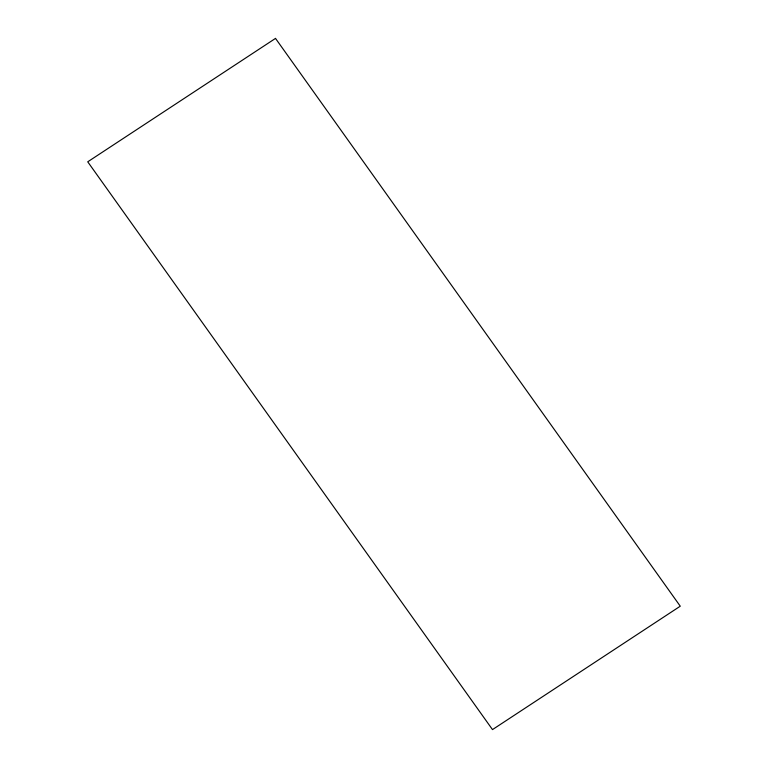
<?xml version="1.0" encoding="UTF-8"?>
<svg xmlns="http://www.w3.org/2000/svg" width="768" height="768" viewBox="0 0 768 768"><rect width="100%" height="100%" fill="white"/><g stroke="black" fill="none" stroke-linecap="round" stroke-linejoin="round"><path stroke-width="1.15" d="M275.51 38.4L87.734 161.808L492.49 729.6L680.266 606.192L275.51 38.4"/></g></svg>
